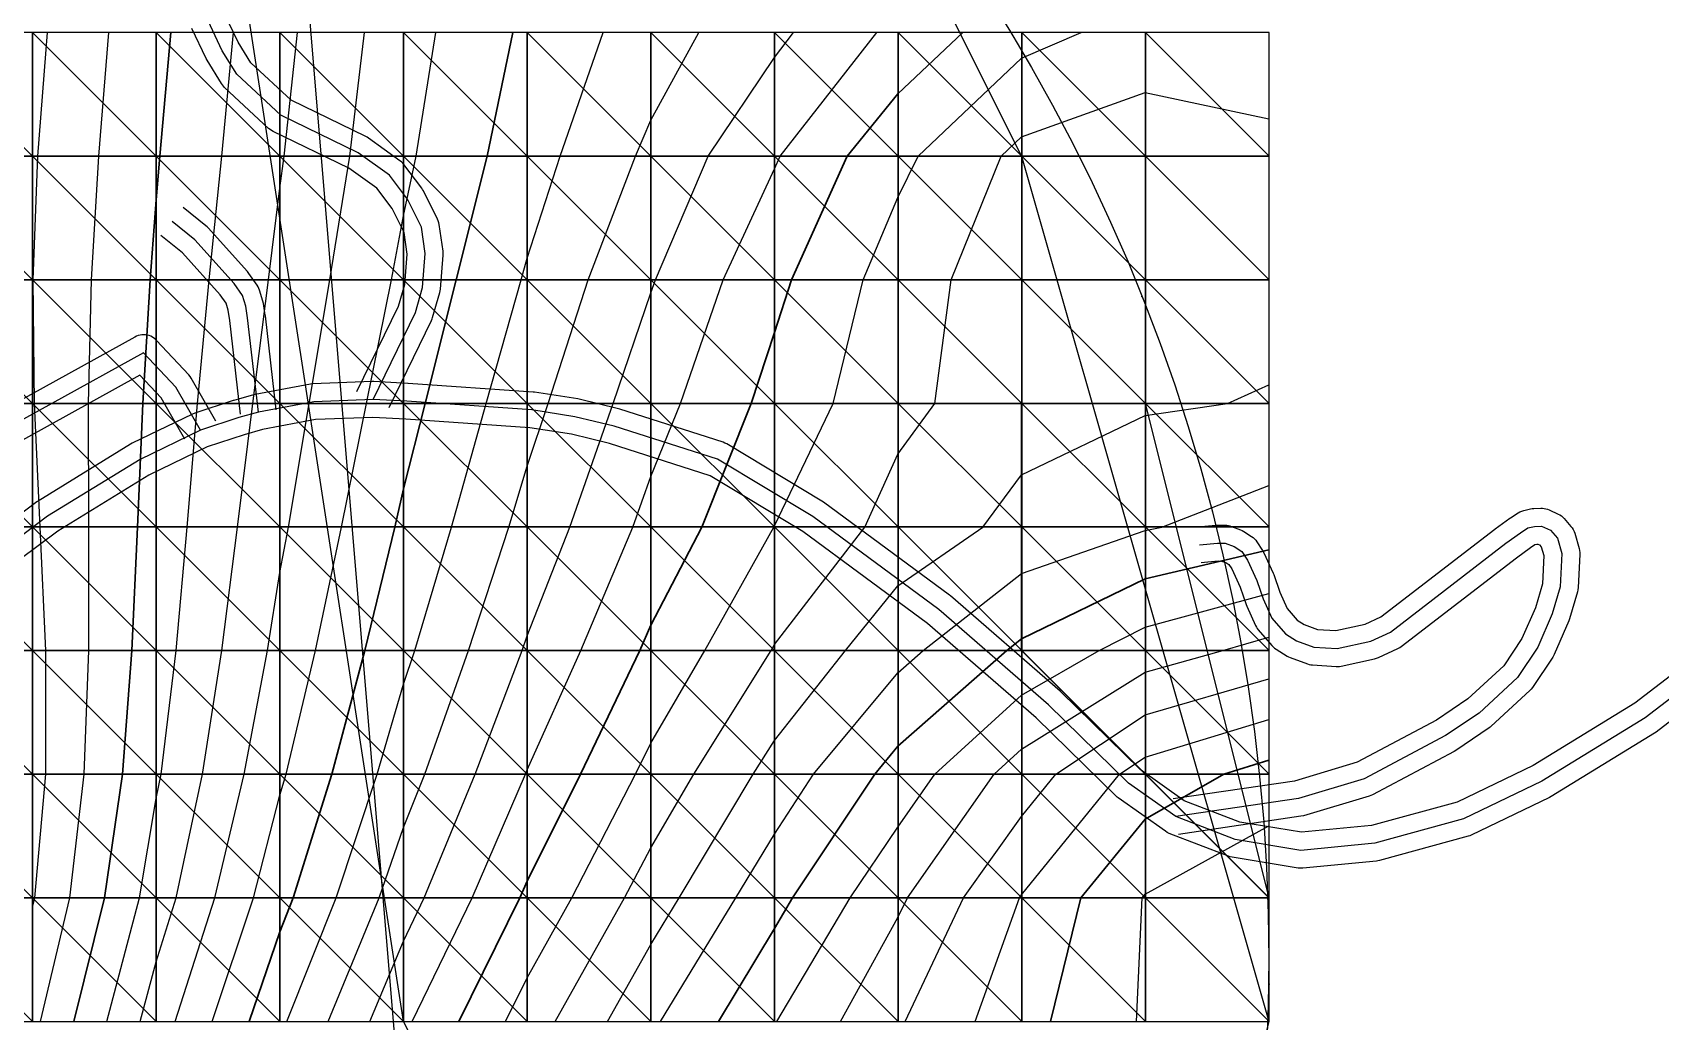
# Model space of a CAD drawing. Header units: metres. Extents: x -746 to 502, y -636 to 300.
# Drawn here: x 93.1 to 365.5, y -10.3 to 155.2 of the extents above; entities that cross this region are included whole.
import ezdxf

# ---------------------------------------------------------------- set-up
doc = ezdxf.new("R2010")
doc.units = ezdxf.units.M
for name, color, linetype in [('TOPO_AOI', 6, 'Continuous'), ('TOPO_CONT_MAJR', 7, 'Continuous'), ('TOPO_CONT_MINR', 249, 'Continuous'), ('TOPO_ELEV', 9, 'Continuous'), ('TOPO_HYDR_BASN', 140, 'Continuous'), ('TOPO_HYDR_STRM', 5, 'Continuous'), ('TOPO_ROAD', 3, 'Continuous')]:
    doc.layers.add(name, color=color, linetype=linetype)

msp = doc.modelspace()

# ---------------------------------------------------------------- linework, layer by layer
at = {"layer": 'TIN_SURFACE', "color": 252}
for points in [[(72.42, 134.49, 620.91), (93.11, 134.49, 622.91), (72.42, 155.18, 620.74)], [(93.11, 134.49, 622.91), (93.11, 155.18, 622.76), (72.42, 155.18, 620.74)], [(93.11, 134.49, 622.91), (113.8, 134.49, 624.94), (93.11, 155.18, 622.76)], [(113.8, 134.49, 624.94), (113.8, 155.18, 624.77), (93.11, 155.18, 622.76)], [(113.8, 134.49, 624.94), (134.49, 134.49, 626.93), (113.8, 155.18, 624.77)], [(134.49, 134.49, 626.93), (134.49, 155.18, 626.74), (113.8, 155.18, 624.77)], [(134.49, 134.49, 626.93), (155.18, 134.49, 628.82), (134.49, 155.18, 626.74)], [(155.18, 134.49, 628.82), (155.18, 155.18, 628.58), (134.49, 155.18, 626.74)], [(155.18, 134.49, 628.82), (175.88, 134.49, 630.56), (155.18, 155.18, 628.58)], [(175.88, 134.49, 630.56), (175.88, 155.18, 630.19), (155.18, 155.18, 628.58)], [(175.88, 134.49, 630.56), (196.57, 134.49, 632.2), (175.88, 155.18, 630.19)], [(196.57, 134.49, 632.2), (196.57, 155.18, 631.51), (175.88, 155.18, 630.19)], [(196.57, 134.49, 632.2), (217.26, 134.49, 633.91), (196.57, 155.18, 631.51)], [(217.26, 134.49, 633.91), (217.26, 155.18, 632.77), (196.57, 155.18, 631.51)], [(217.26, 134.49, 633.91), (237.95, 134.49, 635.76), (217.26, 155.18, 632.77)], [(237.95, 134.49, 635.76), (237.95, 155.18, 634.25), (217.26, 155.18, 632.77)], [(237.95, 134.49, 635.76), (258.64, 134.49, 637.25), (237.95, 155.18, 634.25)], [(258.64, 134.49, 637.25), (258.64, 155.18, 635.68), (237.95, 155.18, 634.25)], [(258.64, 134.49, 637.25), (279.33, 134.49, 637.69), (258.64, 155.18, 635.68)], [(279.33, 134.49, 637.69), (279.33, 155.18, 636.35), (258.64, 155.18, 635.68)], [(279.33, 134.49, 637.69), (300.02, 134.49, 637.32), (279.33, 155.18, 636.35)], [(300.02, 134.49, 637.32), (300.02, 155.18, 636.26), (279.33, 155.18, 636.35)], [(72.42, 113.8, 620.91), (93.11, 113.8, 622.99), (72.42, 134.49, 620.91)], [(93.11, 113.8, 622.99), (93.11, 134.49, 622.91), (72.42, 134.49, 620.91)], [(93.11, 113.8, 622.99), (113.8, 113.8, 625.11), (93.11, 134.49, 622.91)], [(113.8, 113.8, 625.11), (113.8, 134.49, 624.94), (93.11, 134.49, 622.91)], [(113.8, 113.8, 625.11), (134.49, 113.8, 627.19), (113.8, 134.49, 624.94)], [(134.49, 113.8, 627.19), (134.49, 134.49, 626.93), (113.8, 134.49, 624.94)], [(134.49, 113.8, 627.19), (155.18, 113.8, 629.19), (134.49, 134.49, 626.93)], [(155.18, 113.8, 629.19), (155.18, 134.49, 628.82), (134.49, 134.49, 626.93)], [(155.18, 113.8, 629.19), (175.88, 113.8, 631.09), (155.18, 134.49, 628.82)], [(175.88, 113.8, 631.09), (175.88, 134.49, 630.56), (155.18, 134.49, 628.82)], [(175.88, 113.8, 631.09), (196.57, 113.8, 632.93), (175.88, 134.49, 630.56)], [(196.57, 113.8, 632.93), (196.57, 134.49, 632.2), (175.88, 134.49, 630.56)], [(196.57, 113.8, 632.93), (217.26, 113.8, 634.76), (196.57, 134.49, 632.2)], [(217.26, 113.8, 634.76), (217.26, 134.49, 633.91), (196.57, 134.49, 632.2)], [(217.26, 113.8, 634.76), (237.95, 113.8, 636.48), (217.26, 134.49, 633.91)], [(237.95, 113.8, 636.48), (237.95, 134.49, 635.76), (217.26, 134.49, 633.91)], [(237.95, 113.8, 636.48), (258.64, 113.8, 637.69), (237.95, 134.49, 635.76)], [(258.64, 113.8, 637.69), (258.64, 134.49, 637.25), (237.95, 134.49, 635.76)], [(258.64, 113.8, 637.69), (279.33, 113.8, 637.97), (258.64, 134.49, 637.25)], [(279.33, 113.8, 637.97), (279.33, 134.49, 637.69), (258.64, 134.49, 637.25)], [(279.33, 113.8, 637.97), (300.02, 113.8, 637.71), (279.33, 134.49, 637.69)], [(300.02, 113.8, 637.71), (300.02, 134.49, 637.32), (279.33, 134.49, 637.69)], [(72.42, 93.11, 620.72), (93.11, 93.11, 622.97), (72.42, 113.8, 620.91)], [(93.11, 93.11, 622.97), (93.11, 113.8, 622.99), (72.42, 113.8, 620.91)], [(93.11, 93.11, 622.97), (113.8, 93.11, 625.25), (93.11, 113.8, 622.99)], [(113.8, 93.11, 625.25), (113.8, 113.8, 625.11), (93.11, 113.8, 622.99)], [(113.8, 93.11, 625.25), (134.49, 93.11, 627.49), (113.8, 113.8, 625.11)], [(134.49, 93.11, 627.49), (134.49, 113.8, 627.19), (113.8, 113.8, 625.11)], [(134.49, 93.11, 627.49), (155.18, 93.11, 629.64), (134.49, 113.8, 627.19)], [(155.18, 93.11, 629.64), (155.18, 113.8, 629.19), (134.49, 113.8, 627.19)], [(155.18, 93.11, 629.64), (175.88, 93.11, 631.67), (155.18, 113.8, 629.19)], [(175.88, 93.11, 631.67), (175.88, 113.8, 631.09), (155.18, 113.8, 629.19)], [(175.88, 93.11, 631.67), (196.57, 93.11, 633.58), (175.88, 113.8, 631.09)], [(196.57, 93.11, 633.58), (196.57, 113.8, 632.93), (175.88, 113.8, 631.09)], [(196.57, 93.11, 633.58), (217.26, 93.11, 635.33), (196.57, 113.8, 632.93)], [(217.26, 93.11, 635.33), (217.26, 113.8, 634.76), (196.57, 113.8, 632.93)], [(217.26, 93.11, 635.33), (237.95, 93.11, 636.75), (217.26, 113.8, 634.76)], [(237.95, 93.11, 636.75), (237.95, 113.8, 636.48), (217.26, 113.8, 634.76)], [(237.95, 93.11, 636.75), (258.64, 93.11, 637.6), (237.95, 113.8, 636.48)], [(258.64, 93.11, 637.6), (258.64, 113.8, 637.69), (237.95, 113.8, 636.48)], [(258.64, 93.11, 637.6), (279.33, 93.11, 637.9), (258.64, 113.8, 637.69)], [(279.33, 93.11, 637.9), (279.33, 113.8, 637.97), (258.64, 113.8, 637.69)], [(279.33, 93.11, 637.9), (300.02, 93.11, 638.05), (279.33, 113.8, 637.97)], [(300.02, 93.11, 638.05), (300.02, 113.8, 637.71), (279.33, 113.8, 637.97)], [(72.42, 72.42, 620.32), (93.11, 72.42, 622.85), (72.42, 93.11, 620.72)], [(93.11, 72.42, 622.85), (93.11, 93.11, 622.97), (72.42, 93.11, 620.72)], [(93.11, 72.42, 622.85), (113.8, 72.42, 625.39), (93.11, 93.11, 622.97)], [(113.8, 72.42, 625.39), (113.8, 93.11, 625.25), (93.11, 93.11, 622.97)], [(113.8, 72.42, 625.39), (134.49, 72.42, 627.84), (113.8, 93.11, 625.25)], [(134.49, 72.42, 627.84), (134.49, 93.11, 627.49), (113.8, 93.11, 625.25)], [(134.49, 72.42, 627.84), (155.18, 72.42, 630.16), (134.49, 93.11, 627.49)], [(155.18, 72.42, 630.16), (155.18, 93.11, 629.64), (134.49, 93.11, 627.49)], [(155.18, 72.42, 630.16), (175.88, 72.42, 632.32), (155.18, 93.11, 629.64)], [(175.88, 72.42, 632.32), (175.88, 93.11, 631.67), (155.18, 93.11, 629.64)], [(175.88, 72.42, 632.32), (196.57, 72.42, 634.29), (175.88, 93.11, 631.67)], [(196.57, 72.42, 634.29), (196.57, 93.11, 633.58), (175.88, 93.11, 631.67)], [(196.57, 72.42, 634.29), (217.26, 72.42, 636.01), (196.57, 93.11, 633.58)], [(217.26, 72.42, 636.01), (217.26, 93.11, 635.33), (196.57, 93.11, 633.58)], [(217.26, 72.42, 636.01), (237.95, 72.42, 637.36), (217.26, 93.11, 635.33)], [(237.95, 72.42, 637.36), (237.95, 93.11, 636.75), (217.26, 93.11, 635.33)], [(237.95, 72.42, 637.36), (258.64, 72.42, 638.29), (237.95, 93.11, 636.75)], [(258.64, 72.42, 638.29), (258.64, 93.11, 637.6), (237.95, 93.11, 636.75)], [(258.64, 72.42, 638.29), (279.33, 72.42, 638.93), (258.64, 93.11, 637.6)], [(279.33, 72.42, 638.93), (279.33, 93.11, 637.9), (258.64, 93.11, 637.6)], [(279.33, 72.42, 638.93), (300.02, 72.42, 639.48), (279.33, 93.11, 637.9)], [(300.02, 72.42, 639.48), (300.02, 93.11, 638.05), (279.33, 93.11, 637.9)], [(72.42, 51.73, 619.77), (93.11, 51.73, 622.69), (72.42, 72.42, 620.32)], [(93.11, 51.73, 622.69), (93.11, 72.42, 622.85), (72.42, 72.42, 620.32)], [(93.11, 51.73, 622.69), (113.8, 51.73, 625.56), (93.11, 72.42, 622.85)], [(113.8, 51.73, 625.56), (113.8, 72.42, 625.39), (93.11, 72.42, 622.85)], [(113.8, 51.73, 625.56), (134.49, 51.73, 628.27), (113.8, 72.42, 625.39)], [(134.49, 51.73, 628.27), (134.49, 72.42, 627.84), (113.8, 72.42, 625.39)], [(134.49, 51.73, 628.27), (155.18, 51.73, 630.79), (134.49, 72.42, 627.84)], [(155.18, 51.73, 630.79), (155.18, 72.42, 630.16), (134.49, 72.42, 627.84)], [(155.18, 51.73, 630.79), (175.88, 51.73, 633.09), (155.18, 72.42, 630.16)], [(175.88, 51.73, 633.09), (175.88, 72.42, 632.32), (155.18, 72.42, 630.16)], [(175.88, 51.73, 633.09), (196.57, 51.73, 635.18), (175.88, 72.42, 632.32)], [(196.57, 51.73, 635.18), (196.57, 72.42, 634.29), (175.88, 72.42, 632.32)], [(196.57, 51.73, 635.18), (217.26, 51.73, 637.05), (196.57, 72.42, 634.29)], [(217.26, 51.73, 637.05), (217.26, 72.42, 636.01), (196.57, 72.42, 634.29)], [(217.26, 51.73, 637.05), (237.95, 51.73, 638.7), (217.26, 72.42, 636.01)], [(237.95, 51.73, 638.7), (237.95, 72.42, 637.36), (217.26, 72.42, 636.01)], [(237.95, 51.73, 638.7), (258.64, 51.73, 640.18), (237.95, 72.42, 637.36)], [(258.64, 51.73, 640.18), (258.64, 72.42, 638.29), (237.95, 72.42, 637.36)], [(258.64, 51.73, 640.18), (279.33, 51.73, 641.49), (258.64, 72.42, 638.29)], [(279.33, 51.73, 641.49), (279.33, 72.42, 638.93), (258.64, 72.42, 638.29)], [(279.33, 51.73, 641.49), (300.02, 51.73, 642.3), (279.33, 72.42, 638.93)], [(300.02, 51.73, 642.3), (300.02, 72.42, 639.48), (279.33, 72.42, 638.93)], [(72.42, 31.04, 619.26), (93.11, 31.04, 622.65), (72.42, 51.73, 619.77)], [(93.11, 31.04, 622.65), (93.11, 51.73, 622.69), (72.42, 51.73, 619.77)], [(93.11, 31.04, 622.65), (113.8, 31.04, 625.88), (93.11, 51.73, 622.69)], [(113.8, 31.04, 625.88), (113.8, 51.73, 625.56), (93.11, 51.73, 622.69)], [(113.8, 31.04, 625.88), (134.49, 31.04, 628.86), (113.8, 51.73, 625.56)], [(134.49, 31.04, 628.86), (134.49, 51.73, 628.27), (113.8, 51.73, 625.56)], [(134.49, 31.04, 628.86), (155.18, 31.04, 631.57), (134.49, 51.73, 628.27)], [(155.18, 31.04, 631.57), (155.18, 51.73, 630.79), (134.49, 51.73, 628.27)], [(155.18, 31.04, 631.57), (175.88, 31.04, 634.03), (155.18, 51.73, 630.79)], [(175.88, 31.04, 634.03), (175.88, 51.73, 633.09), (155.18, 51.73, 630.79)], [(175.88, 31.04, 634.03), (196.57, 31.04, 636.28), (175.88, 51.73, 633.09)], [(196.57, 31.04, 636.28), (196.57, 51.73, 635.18), (175.88, 51.73, 633.09)], [(196.57, 31.04, 636.28), (217.26, 31.04, 638.36), (196.57, 51.73, 635.18)], [(217.26, 31.04, 638.36), (217.26, 51.73, 637.05), (196.57, 51.73, 635.18)], [(217.26, 31.04, 638.36), (237.95, 31.04, 640.38), (217.26, 51.73, 637.05)], [(237.95, 31.04, 640.38), (237.95, 51.73, 638.7), (217.26, 51.73, 637.05)], [(237.95, 31.04, 640.38), (258.64, 31.04, 642.46), (237.95, 51.73, 638.7)], [(258.64, 31.04, 642.46), (258.64, 51.73, 640.18), (237.95, 51.73, 638.7)], [(258.64, 31.04, 642.46), (279.33, 31.04, 644.4), (258.64, 51.73, 640.18)], [(279.33, 31.04, 644.4), (279.33, 51.73, 641.49), (258.64, 51.73, 640.18)], [(279.33, 31.04, 644.4), (300.02, 31.04, 645.34), (279.33, 51.73, 641.49)], [(300.02, 31.04, 645.34), (300.02, 51.73, 642.3), (279.33, 51.73, 641.49)], [(72.42, 10.35, 619.13), (93.11, 10.35, 622.94), (72.42, 31.04, 619.26)], [(93.11, 10.35, 622.94), (93.11, 31.04, 622.65), (72.42, 31.04, 619.26)], [(93.11, 10.35, 622.94), (113.8, 10.35, 626.48), (93.11, 31.04, 622.65)], [(113.8, 10.35, 626.48), (113.8, 31.04, 625.88), (93.11, 31.04, 622.65)], [(113.8, 10.35, 626.48), (134.49, 10.35, 629.69), (113.8, 31.04, 625.88)], [(134.49, 10.35, 629.69), (134.49, 31.04, 628.86), (113.8, 31.04, 625.88)], [(134.49, 10.35, 629.69), (155.18, 10.35, 632.56), (134.49, 31.04, 628.86)], [(155.18, 10.35, 632.56), (155.18, 31.04, 631.57), (134.49, 31.04, 628.86)], [(155.18, 10.35, 632.56), (175.88, 10.35, 635.15), (155.18, 31.04, 631.57)], [(175.88, 10.35, 635.15), (175.88, 31.04, 634.03), (155.18, 31.04, 631.57)], [(175.88, 10.35, 635.15), (196.57, 10.35, 637.5), (175.88, 31.04, 634.03)], [(196.57, 10.35, 637.5), (196.57, 31.04, 636.28), (175.88, 31.04, 634.03)], [(196.57, 10.35, 637.5), (217.26, 10.35, 639.68), (196.57, 31.04, 636.28)], [(217.26, 10.35, 639.68), (217.26, 31.04, 638.36), (196.57, 31.04, 636.28)], [(217.26, 10.35, 639.68), (237.95, 10.35, 641.83), (217.26, 31.04, 638.36)], [(237.95, 10.35, 641.83), (237.95, 31.04, 640.38), (217.26, 31.04, 638.36)], [(237.95, 10.35, 641.83), (258.64, 10.35, 644.04), (237.95, 31.04, 640.38)], [(258.64, 10.35, 644.04), (258.64, 31.04, 642.46), (237.95, 31.04, 640.38)], [(258.64, 10.35, 644.04), (279.33, 10.35, 646.05), (258.64, 31.04, 642.46)], [(279.33, 10.35, 646.05), (279.33, 31.04, 644.4), (258.64, 31.04, 642.46)], [(279.33, 10.35, 646.05), (300.02, 10.35, 646.92), (279.33, 31.04, 644.4)], [(300.02, 10.35, 646.92), (300.02, 31.04, 645.34), (279.33, 31.04, 644.4)], [(72.42, -10.35, 619.74), (93.11, -10.35, 623.76), (72.42, 10.35, 619.13)], [(93.11, -10.35, 623.76), (93.11, 10.35, 622.94), (72.42, 10.35, 619.13)], [(93.11, -10.35, 623.76), (113.8, -10.35, 627.48), (93.11, 10.35, 622.94)], [(113.8, -10.35, 627.48), (113.8, 10.35, 626.48), (93.11, 10.35, 622.94)], [(113.8, -10.35, 627.48), (134.49, -10.35, 630.83), (113.8, 10.35, 626.48)], [(134.49, -10.35, 630.83), (134.49, 10.35, 629.69), (113.8, 10.35, 626.48)], [(134.49, -10.35, 630.83), (155.18, -10.35, 633.81), (134.49, 10.35, 629.69)], [(155.18, -10.35, 633.81), (155.18, 10.35, 632.56), (134.49, 10.35, 629.69)], [(155.18, -10.35, 633.81), (175.88, -10.35, 636.46), (155.18, 10.35, 632.56)], [(175.88, -10.35, 636.46), (175.88, 10.35, 635.15), (155.18, 10.35, 632.56)], [(175.88, -10.35, 636.46), (196.57, -10.35, 638.83), (175.88, 10.35, 635.15)], [(196.57, -10.35, 638.83), (196.57, 10.35, 637.5), (175.88, 10.35, 635.15)], [(196.57, -10.35, 638.83), (217.26, -10.35, 640.96), (196.57, 10.35, 637.5)], [(217.26, -10.35, 640.96), (217.26, 10.35, 639.68), (196.57, 10.35, 637.5)], [(217.26, -10.35, 640.96), (237.95, -10.35, 642.9), (217.26, 10.35, 639.68)], [(237.95, -10.35, 642.9), (237.95, 10.35, 641.83), (217.26, 10.35, 639.68)], [(237.95, -10.35, 642.9), (258.64, -10.35, 644.66), (237.95, 10.35, 641.83)], [(258.64, -10.35, 644.66), (258.64, 10.35, 644.04), (237.95, 10.35, 641.83)], [(258.64, -10.35, 644.66), (279.33, -10.35, 646.1), (258.64, 10.35, 644.04)], [(279.33, -10.35, 646.1), (279.33, 10.35, 646.05), (258.64, 10.35, 644.04)], [(279.33, -10.35, 646.1), (300.02, -10.35, 646.7), (279.33, 10.35, 646.05)], [(300.02, -10.35, 646.7), (300.02, 10.35, 646.92), (279.33, 10.35, 646.05)]]:
    msp.add_3dface(points, dxfattribs=at)
at = {"layer": 'TOPO_AOI', "color": 6}
msp.add_circle((0, 0), 300, dxfattribs=at)
at = {"layer": 'TOPO_CONT_MAJR', "color": 7, "lineweight": 30}
for points, elevation in [([(113.79, 127.16), (114.4, 134.48), (116.22, 155.17)], 625), ([(163.97, 113.79), (169.2, 134.48), (173.47, 155.17)], 630), ([(237.93, 144.89), (248.79, 155.17)], 635), ([(220.13, 113.79), (229.44, 134.48), (237.93, 144.89)], 635), ([(112.76, 113.79), (113.79, 127.16)], 625), ([(111.53, 93.1), (112.76, 113.79)], 625), ([(158.83, 93.1), (163.97, 113.79)], 630), ([(217.24, 104.98), (220.13, 113.79)], 635), ([(213.38, 93.1), (217.24, 104.98)], 635), ([(110.65, 72.41), (111.53, 93.1)], 625), ([(155.17, 78.79), (158.83, 93.1)], 630), ([(205.13, 72.41), (213.38, 93.1)], 635), ([(153.74, 72.41), (155.17, 78.79)], 630), ([(109.74, 51.72), (110.65, 72.41)], 625), ([(148.69, 51.72), (153.74, 72.41)], 630), ([(194.74, 51.72), (196.55, 55.96), (205.13, 72.41)], 635), ([(279.31, 63.74), (300, 68.6)], 640), ([(258.62, 53.68), (279.31, 63.74)], 640), ([(256.13, 51.72), (258.62, 53.68)], 640), ([(108.14, 31.03), (109.74, 51.72)], 625), ([(143.18, 31.03), (148.69, 51.72)], 630), ([(184.78, 31.03), (194.74, 51.72)], 635), ([(237.93, 35.73), (256.13, 51.72)], 640), ([(234.03, 31.03), (237.93, 35.73)], 640), ([(292.46, 31.03), (300, 33.36)], 645), ([(105.16, 10.34), (108.14, 31.03)], 625), ([(136.74, 10.34), (143.18, 31.03)], 630), ([(174.67, 10.34), (175.86, 13.11), (184.78, 31.03)], 635), ([(220.3, 10.34), (234.03, 31.03)], 640), ([(279.31, 23.53), (292.46, 31.03)], 645), ([(268.53, 10.34), (279.31, 23.53)], 645), ([(99.99, -10.34), (105.16, 10.34)], 625), ([(129.35, -10.34), (134.48, 4.67), (136.74, 10.34)], 630), ([(164.46, -10.34), (174.67, 10.34)], 635), ([(217.24, 5.2), (220.3, 10.34)], 640), ([(263.45, -10.34), (268.53, 10.34)], 645), ([(207.92, -10.34), (217.24, 5.2)], 640)]:
    msp.add_lwpolyline(points, dxfattribs=dict(at, elevation=elevation))
at = {"layer": 'TOPO_CONT_MINR', "color": 249}
for points, elevation in [([(93.21, 113.79), (94, 134.48), (95.61, 155.17)], 623), ([(102.98, 113.79), (104.19, 134.48), (105.89, 155.17)], 624), ([(122.66, 113.79), (124.79, 134.48), (126.73, 155.17)], 626), ([(132.58, 113.79), (134.48, 129.13), (135.21, 134.48), (137.43, 155.17)], 627), ([(142.84, 113.79), (146.18, 134.48), (148.65, 155.17)], 628), ([(155.17, 124.48), (157.31, 134.48), (160.57, 155.17)], 629), ([(174.85, 113.79), (175.86, 117.39), (181.41, 134.48), (188.58, 155.17)], 631), ([(186.08, 113.79), (194, 134.48), (196.55, 140.53), (204.59, 155.17)], 632), ([(217.24, 151.01), (220.45, 155.17)], 633), ([(217.24, 132.37), (218.21, 134.48), (234.41, 155.17)], 634), ([(258.62, 150.91), (268.59, 155.17)], 636), ([(197.34, 113.79), (206.19, 134.48), (217.24, 151.01)], 633), ([(237.93, 127.55), (241.32, 134.48), (258.62, 150.91)], 636), ([(258.62, 137.73), (279.31, 145.13)], 637), ([(279.31, 145.13), (300, 140.75)], 637), ([(246.81, 113.79), (255.2, 134.48), (258.62, 137.73)], 637), ([(208.65, 113.79), (217.24, 132.37)], 634), ([(232.12, 113.79), (237.93, 127.55)], 636), ([(153.18, 113.79), (155.17, 124.48)], 629), ([(93.42, 93.1), (93.21, 113.79)], 623), ([(102.47, 93.1), (102.98, 113.79)], 624), ([(120.71, 93.1), (122.66, 113.79)], 626), ([(129.94, 93.1), (132.58, 113.79)], 627), ([(139.37, 93.1), (142.84, 113.79)], 628), ([(149, 93.1), (153.18, 113.79)], 629), ([(169.01, 93.1), (174.85, 113.79)], 631), ([(179.41, 93.1), (186.08, 113.79)], 632), ([(190.24, 93.1), (196.55, 111.58), (197.34, 113.79)], 633), ([(201.51, 93.1), (208.65, 113.79)], 634), ([(227.07, 93.1), (232.12, 113.79)], 636), ([(244.09, 93.1), (246.81, 113.79)], 637), ([(293.09, 93.1), (300, 96.21)], 638), ([(94.35, 72.41), (93.42, 93.1)], 623), ([(102.5, 72.41), (102.47, 93.1)], 624), ([(118.98, 72.41), (120.71, 93.1)], 626), ([(127.4, 72.41), (129.94, 93.1)], 627), ([(135.91, 72.41), (139.37, 93.1)], 628), ([(144.83, 72.41), (149, 93.1)], 629), ([(163.22, 72.41), (169.01, 93.1)], 631), ([(172.81, 72.41), (175.86, 82.62), (179.41, 93.1)], 632), ([(183.02, 72.41), (190.24, 93.1)], 633), ([(193.53, 72.41), (196.55, 80.85), (201.51, 93.1)], 634), ([(217.24, 72.61), (227.07, 93.1)], 636), ([(237.93, 84.6), (244.09, 93.1)], 637), ([(279.31, 91.05), (293.09, 93.1)], 638), ([(258.62, 81.12), (279.31, 91.05)], 638), ([(232.38, 72.41), (237.93, 84.6)], 637), ([(252.14, 72.41), (258.62, 81.12)], 638), ([(282.08, 72.41), (300, 79.36)], 639), ([(95.31, 51.72), (94.35, 72.41)], 623), ([(102.52, 51.72), (102.5, 72.41)], 624), ([(117.13, 51.72), (118.98, 72.41)], 626), ([(124.76, 51.72), (127.4, 72.41)], 627), ([(132.4, 51.72), (134.48, 64.78), (135.91, 72.41)], 628), ([(140.46, 51.72), (144.83, 72.41)], 629), ([(157.08, 51.72), (163.22, 72.41)], 631), ([(166.05, 51.72), (172.81, 72.41)], 632), ([(175.03, 51.72), (175.86, 54.2), (183.02, 72.41)], 633), ([(184.84, 51.72), (193.53, 72.41)], 634), ([(205.6, 51.72), (217.16, 72.41)], 636), ([(217.16, 72.41), (217.24, 72.61)], 636), ([(217.24, 52.73), (232.38, 72.41)], 637), ([(237.93, 62.57), (252.14, 72.41)], 638), ([(258.62, 64.63), (279.31, 71.82)], 639), ([(279.31, 71.82), (282.08, 72.41)], 639), ([(242.14, 51.72), (258.62, 64.63)], 639), ([(229.15, 51.72), (237.93, 62.57)], 638), ([(279.31, 55.67), (300, 61.27)], 641), ([(271.6, 51.72), (279.31, 55.67)], 641), ([(216.68, 51.72), (217.24, 52.73)], 637), ([(292.29, 51.72), (300, 53.95)], 642), ([(95.33, 31.03), (95.31, 51.72)], 623), ([(101.74, 31.03), (102.52, 51.72)], 624), ([(114.61, 31.03), (117.13, 51.72)], 626), ([(121.56, 31.03), (124.76, 51.72)], 627), ([(128.51, 31.03), (132.4, 51.72)], 628), ([(135.55, 31.03), (140.46, 51.72)], 629), ([(155.17, 46.13), (157.08, 51.72)], 631), ([(158.77, 31.03), (166.05, 51.72)], 632), ([(167.18, 31.03), (175.03, 51.72)], 633), ([(175.58, 31.03), (175.86, 31.76), (184.84, 51.72)], 634), ([(194.01, 31.03), (196.55, 36.25), (205.6, 51.72)], 636), ([(203.76, 31.03), (216.68, 51.72)], 637), ([(217.24, 36.69), (229.15, 51.72)], 638), ([(237.93, 48.03), (242.14, 51.72)], 639), ([(258.62, 44.28), (271.6, 51.72)], 641), ([(279.31, 48.09), (292.29, 51.72)], 642), ([(223.81, 31.03), (237.93, 48.03)], 639), ([(258.62, 35.23), (279.31, 48.09)], 642), ([(279.31, 40.99), (300, 46.98)], 643), ([(150.8, 31.03), (155.17, 46.13)], 631), ([(244.07, 31.03), (258.62, 44.28)], 641), ([(264.35, 31.03), (279.31, 40.99)], 643), ([(279.31, 33.9), (300, 40.17)], 644), ([(213.7, 31.03), (217.24, 36.69)], 638), ([(254.02, 31.03), (258.62, 35.23)], 642), ([(275.01, 31.03), (279.31, 33.9)], 644), ([(93.48, 10.34), (95.33, 31.03)], 623), ([(99.32, 10.34), (101.74, 31.03)], 624), ([(113.79, 26.95), (114.61, 31.03)], 626), ([(117.15, 10.34), (121.56, 31.03)], 627), ([(123.6, 10.34), (128.51, 31.03)], 628), ([(130.06, 10.34), (134.48, 27.54), (135.55, 31.03)], 629), ([(143.93, 10.34), (150.8, 31.03)], 631), ([(155.17, 22.11), (158.77, 31.03)], 632), ([(158.66, 10.34), (167.18, 31.03)], 633), ([(166.67, 10.34), (175.58, 31.03)], 634), ([(183.37, 10.34), (194.01, 31.03)], 636), ([(192.19, 10.34), (196.55, 18.74), (203.76, 31.03)], 637), ([(201.33, 10.34), (213.7, 31.03)], 638), ([(217.24, 20.99), (223.81, 31.03)], 639), ([(237.93, 22.2), (244.07, 31.03)], 641), ([(239.53, 10.34), (254.02, 31.03)], 642), ([(258.62, 23.97), (264.35, 31.03)], 643), ([(258.62, 10.82), (275.01, 31.03)], 644), ([(110.99, 10.34), (113.79, 26.95)], 626), ([(151.12, 10.34), (155.17, 22.11)], 632), ([(229.94, 10.34), (237.93, 22.2)], 641), ([(248.91, 10.34), (258.62, 23.97)], 643), ([(279.31, 10.95), (300, 22.4)], 646), ([(210.79, 10.34), (217.24, 20.99)], 639), ([(278.82, 10.34), (279.31, 10.95)], 646), ([(93.1, 8.74), (93.48, 10.34)], 623), ([(94.43, -10.34), (99.32, 10.34)], 624), ([(105.54, -10.34), (110.99, 10.34)], 626), ([(113.79, -0.37), (117.15, 10.34)], 627), ([(116.98, -10.34), (123.6, 10.34)], 628), ([(123.16, -10.34), (130.06, 10.34)], 629), ([(135.66, -10.34), (143.93, 10.34)], 631), ([(142.6, -10.34), (151.12, 10.34)], 632), ([(155.17, 3.1), (158.66, 10.34)], 633), ([(156.65, -10.34), (166.67, 10.34)], 634), ([(172.26, -10.34), (175.86, -3.07), (183.37, 10.34)], 636), ([(180.57, -10.34), (192.19, 10.34)], 637), ([(189.31, -10.34), (196.55, 2.52), (201.33, 10.34)], 638), ([(198.21, -10.34), (210.79, 10.34)], 639), ([(217.66, -10.34), (229.94, 10.34)], 641), ([(237.93, 7.04), (239.53, 10.34)], 642), ([(239.11, -10.34), (248.91, 10.34)], 643), ([(250.83, -10.34), (258.28, 10.34)], 644), ([(258.28, 10.34), (258.62, 10.82)], 644), ([(277.87, -10.34), (278.82, 10.34)], 646), ([(228.33, -10.34), (237.93, 7.04)], 642), ([(149.55, -10.34), (155.17, 3.1)], 633), ([(111.1, -10.34), (113.79, -0.37)], 627)]:
    msp.add_lwpolyline(points, dxfattribs=dict(at, elevation=elevation))
at = {"layer": 'TOPO_ELEV', "color": 9}
for p in [(278.76, 111.02, 627), (300.02, -4.1, 594)]:
    msp.add_point(p, dxfattribs=at)
at = {"layer": 'TOPO_HYDR_BASN', "color": 140}
for points in [[(-113.79, -300), (-279.31, -279.31), (-279.31, 93.1), (-258.62, 134.48), (-237.93, 175.86), (-196.55, 237.93), (-175.86, 258.62), (-93.1, 279.31), (93.1, 279.31), (134.48, 217.24), (155.17, -31.03), (155.17, -51.72), (-31.03, -279.31), (-113.79, -300)], [(237.93, -113.79), (175.86, -51.72), (155.17, -10.34), (113.79, 258.62), (113.79, 279.31), (196.55, 217.24), (217.24, 196.55), (237.93, 175.86), (258.62, 134.48), (300, -10.34), (279.31, -93.1), (258.62, -113.79), (237.93, -113.79)], [(300, 10.34), (258.62, 51.72), (258.62, 93.1), (279.31, 93.1), (300, 10.34)]]:
    msp.add_lwpolyline(points, close=True, dxfattribs=at)
at = {"layer": 'TOPO_HYDR_STRM', "color": 5}
for points in [[(175.88, 51.73), (196.57, 31.04), (217.26, 10.35), (237.95, 10.35), (258.64, 10.35), (279.33, 10.35)], [(155.18, 31.04), (175.88, 10.35), (196.57, -10.35), (217.26, -10.35), (237.95, -10.35), (258.64, -10.35), (279.33, -10.35), (300.02, -10.35)]]:
    msp.add_lwpolyline(points, dxfattribs=at)
at = {"layer": 'TOPO_ROAD', "color": 251}
for points, elevation in [([(152.78, 92.44), (159.86, 106.99), (159.96, 107.23), (160.04, 107.47), (161.25, 111.65), (161.31, 111.94), (161.35, 112.23), (161.82, 117.92), (161.83, 118.26), (161.8, 118.6), (161.16, 123.03), (161.1, 123.34), (161, 123.65), (160.88, 123.94), (158.52, 128.66), (158.38, 128.9), (158.23, 129.12), (155.24, 133.08), (155.04, 133.31), (154.83, 133.52), (154.59, 133.71), (149.33, 137.49), (149.12, 137.64), (148.89, 137.76), (136.37, 143.83), (129.61, 150.12), (127.5, 153.55), (125.34, 158.11)], 620.72), ([(147.38, 95.07), (154.35, 109.38), (155.4, 113.03), (155.82, 118.08), (155.29, 121.69), (153.27, 125.73), (150.72, 129.11), (146.04, 132.47), (133.35, 138.63), (133.09, 138.77), (132.84, 138.94), (132.61, 139.13), (125.23, 146), (125.04, 146.19), (124.87, 146.4), (124.71, 146.62), (122.3, 150.54), (122.14, 150.83), (119.77, 155.86)], 620.72), ([(133.87, 92), (132.07, 107.74), (132.05, 107.89), (131.73, 109.85), (131.64, 110.24), (131.09, 112.05), (130.98, 112.34), (130.85, 112.62), (130.69, 112.88), (129.32, 114.86), (129.08, 115.16), (122.48, 122.51), (122.31, 122.68), (122.12, 122.84), (118.33, 125.89)], 619.77), ([(127.91, 91.32), (126.12, 106.99), (125.84, 108.68), (125.48, 109.86), (124.49, 111.29), (118.18, 118.32), (114.57, 121.22)], 619.77), ([(123.79, 90.11), (119.66, 97.31), (119.47, 97.59), (119.25, 97.86), (113.87, 103.63), (113.65, 103.84), (113.41, 104.03), (113.16, 104.19), (112.88, 104.33), (112.6, 104.44), (112.3, 104.51), (112, 104.56), (111.7, 104.58), (111.39, 104.57), (111.09, 104.52), (110.79, 104.45), (110.51, 104.34), (110.23, 104.21), (79.48, 87.25)], 613.22), ([(376.54, 54.66), (361.26, 42.95), (344.22, 32.48), (331.52, 26.38), (317.17, 22.46), (305.47, 21.32), (295.12, 23), (285.84, 26.6), (278.46, 31.82), (265.18, 44.82), (265.05, 44.94), (246.73, 60.87), (246.54, 61.02), (225.45, 76.59), (225.21, 76.74), (209.29, 86.31), (208.98, 86.47), (208.66, 86.6), (191.37, 92.14), (191.16, 92.2), (184.58, 93.79), (184.34, 93.84), (177.12, 94.97), (176.86, 95), (155.96, 96.46), (155.9, 96.46), (150.23, 96.75), (149.96, 96.75), (140.03, 96.37), (139.6, 96.32), (130.34, 94.61), (130.06, 94.54), (126.79, 93.6), (126.68, 93.57), (120.26, 91.46), (119.88, 91.31), (109.79, 86.42), (109.52, 86.28), (94.06, 76.75), (93.84, 76.6), (84.09, 69.32)], 625.88), ([(118.59, 87.12), (114.63, 94.02), (111.08, 97.82), (84.12, 82.95), (84.74, 76.95), (88.63, 68.13)], 613.22), ([(380.32, 49.99), (364.79, 38.09), (364.53, 37.92), (347.23, 27.29), (346.96, 27.14), (333.87, 20.85), (333.62, 20.75), (333.36, 20.66), (318.5, 16.6), (318.25, 16.55), (318, 16.51), (305.67, 15.31), (305.41, 15.29), (305.15, 15.3), (304.89, 15.33), (293.85, 17.13), (293.54, 17.2), (293.24, 17.3), (283.33, 21.14), (282.99, 21.3), (282.68, 21.49), (274.8, 27.06), (274.61, 27.2), (274.44, 27.37), (261.05, 40.47), (242.88, 56.27), (222, 71.67), (206.5, 80.99), (189.64, 86.39), (183.29, 87.93), (176.32, 89.02), (155.57, 90.47), (150.06, 90.75), (140.48, 90.38), (131.58, 88.73), (128.5, 87.85), (122.32, 85.82), (112.54, 81.09), (97.32, 71.71), (87.68, 64.52)], 625.88), ([(288.06, 72.42), (291.11, 72.72), (291.45, 72.73), (292.7, 72.72), (292.96, 72.7), (293.22, 72.66), (293.47, 72.6), (293.72, 72.52), (295.24, 71.95), (295.53, 71.82), (295.8, 71.66), (297.1, 70.83), (297.36, 70.64), (297.59, 70.43), (297.8, 70.19), (297.99, 69.94), (298.94, 68.47), (299.05, 68.28), (299.15, 68.08), (300.7, 64.69), (300.8, 64.44), (301.82, 61.53), (303.07, 58.78), (304.73, 56.82), (305.92, 56.09), (308.13, 55.28), (311.21, 55.08), (316.09, 56.15), (318.76, 57.39), (337.8, 72.07), (337.89, 72.13), (340.34, 73.88), (340.45, 73.96), (341.71, 74.78), (342.01, 74.94), (342.32, 75.08), (342.65, 75.18), (343.76, 75.44), (344.04, 75.49), (344.32, 75.51), (345.5, 75.57), (345.79, 75.56), (346.07, 75.53), (346.36, 75.48), (346.63, 75.39), (346.9, 75.28), (348.41, 74.58), (348.68, 74.43), (348.94, 74.26), (349.18, 74.06), (349.39, 73.84), (350.55, 72.51), (350.75, 72.25), (350.93, 71.97), (351.07, 71.67), (351.18, 71.36), (351.91, 68.8), (351.98, 68.48), (352.01, 68.16), (352.02, 67.83), (351.73, 62.26), (351.7, 61.92), (351.62, 61.58), (350.31, 57.05), (350.18, 56.7), (347.75, 51.09), (347.63, 50.85), (347.49, 50.61), (344.1, 45.56), (343.89, 45.29), (343.64, 45.04), (337.21, 39.08), (337.03, 38.93), (336.85, 38.79), (331.26, 35.01), (330.98, 34.85), (317.32, 27.6), (317.06, 27.48), (316.78, 27.38), (305.8, 24.09), (305.37, 23.99), (284.85, 20.97)], 636.28), ([(288.65, 66.45), (291.53, 66.73), (292.09, 66.72), (292.82, 66.45), (293.31, 66.13), (293.79, 65.39), (295.18, 62.33), (296.2, 59.42), (296.3, 59.17), (297.78, 55.92), (297.91, 55.67), (298.05, 55.44), (298.22, 55.22), (300.47, 52.57), (300.69, 52.34), (300.93, 52.14), (301.19, 51.96), (303.04, 50.82), (303.3, 50.68), (303.57, 50.57), (306.46, 49.5), (306.74, 49.41), (307.02, 49.35), (307.31, 49.32), (311.25, 49.06), (311.53, 49.06), (311.81, 49.08), (312.08, 49.13), (317.7, 50.36), (318.02, 50.45), (318.33, 50.57), (321.6, 52.1), (321.89, 52.25), (322.16, 52.44), (341.42, 67.28), (343.77, 68.96), (344.53, 69.46), (344.86, 69.53), (345.02, 69.54), (345.29, 69.41), (345.59, 69.07), (346, 67.64), (345.76, 62.91), (344.6, 58.91), (342.35, 53.73), (339.31, 49.2), (333.3, 43.63), (328.03, 40.07), (314.77, 33.04), (304.28, 29.9), (283.98, 26.91)], 636.28)]:
    msp.add_lwpolyline(points, dxfattribs=dict(at, elevation=elevation))
at = {"layer": 'TOPO_ROAD', "color": 3}
for points, elevation in [([(150.08, 93.75), (157.16, 108.3), (158.36, 112.48), (158.83, 118.17), (158.19, 122.6), (155.83, 127.31), (152.84, 131.28), (147.58, 135.06), (134.66, 141.33), (127.27, 148.2), (124.86, 152.12), (122.48, 157.14)], 620.72), ([(130.89, 91.66), (129.09, 107.4), (128.77, 109.36), (128.22, 111.18), (126.85, 113.16), (120.24, 120.5), (116.45, 123.56)], 619.77), ([(121.19, 88.61), (117.06, 95.81), (111.68, 101.58), (80.93, 84.62), (81.8, 76.17), (85.88, 66.92)], 613.22), ([(378.49, 52.37), (362.96, 40.48), (345.66, 29.85), (332.57, 23.56), (317.71, 19.5), (305.37, 18.29), (294.33, 20.09), (284.41, 23.94), (276.53, 29.51), (263.09, 42.67), (244.76, 58.61), (223.67, 74.17), (207.74, 83.74), (190.45, 89.28), (183.87, 90.88), (176.66, 92.01), (155.75, 93.47), (150.08, 93.75), (140.15, 93.37), (130.89, 91.66), (127.62, 90.72), (121.19, 88.61), (111.09, 83.72), (95.63, 74.2), (85.88, 66.92)], 625.88), ([(288.36, 69.43), (291.41, 69.73), (292.66, 69.72), (294.17, 69.14), (295.47, 68.3), (296.42, 66.84), (297.97, 63.45), (299.03, 60.41), (300.51, 57.16), (302.76, 54.51), (304.61, 53.38), (307.5, 52.31), (311.44, 52.06), (317.06, 53.29), (320.33, 54.82), (339.63, 69.69), (342.08, 71.44), (343.34, 72.26), (344.45, 72.52), (345.63, 72.57), (347.13, 71.86), (348.29, 70.54), (349.02, 67.98), (348.74, 62.41), (347.43, 57.89), (345, 52.29), (341.61, 47.24), (335.17, 41.28), (329.58, 37.5), (315.92, 30.25), (304.94, 26.96), (284.41, 23.94)], 636.28)]:
    msp.add_lwpolyline(points, dxfattribs=dict(at, elevation=elevation))

doc.saveas('drawing.dxf')
